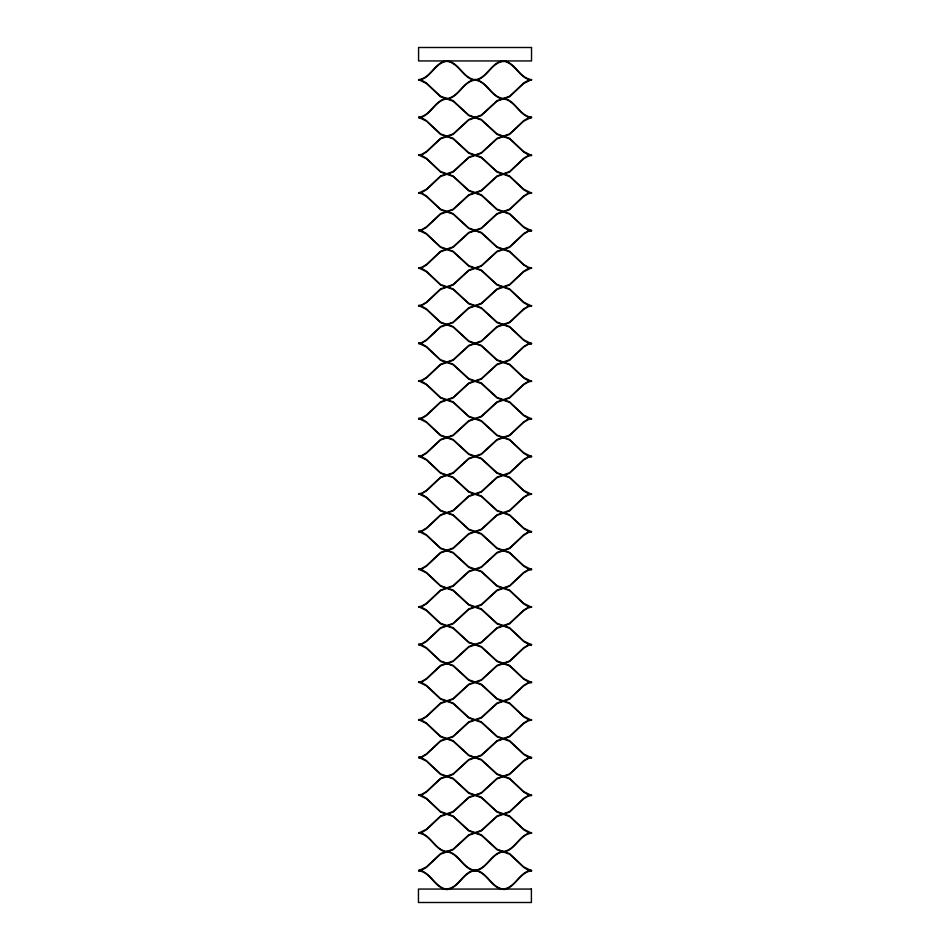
<?xml version="1.0" encoding="UTF-8"?>
<svg xmlns="http://www.w3.org/2000/svg" width="950" height="950" viewBox="0 0 950 950"><rect width="100%" height="100%" fill="white"/><g stroke="black" fill="none" stroke-linecap="round" stroke-linejoin="round"><path stroke-width="1.43" d="M418.606 79.622L421.741 80.192L426.443 82.994L440.562 96.247L453.114 100.653L468.801 115.069L481.353 119.474L497.04 133.891L509.592 138.296L523.699 151.561L531.549 155.456L528.414 154.898L523.699 152.095L509.592 138.843L497.04 134.437L481.353 120.009L468.801 115.615L453.114 101.187L440.562 96.781L426.443 83.529L418.606 79.622C430.777 78.304 434.673 62.13 446.844 60.8C458.482 62.189 462.484 76.641 473.504 79.479C487.231 79.527 491.162 98.551 504.878 98.598C515.909 101.436 519.899 115.888 531.549 117.278L523.699 121.173L509.592 134.437L497.04 138.843L481.353 153.259L468.801 157.664L453.114 172.081L440.562 176.486L426.443 189.751L421.741 192.541L418.606 193.111L426.443 189.204L440.562 175.952L453.114 171.546L468.801 157.13L481.353 152.724L497.04 138.296L509.592 133.891L523.699 120.638L528.414 117.847L531.549 117.278M418.606 80.168C430.777 78.838 434.673 62.664 446.844 61.346C458.482 62.724 462.484 77.176 473.504 80.026C487.231 80.073 491.162 99.085 504.878 99.133C515.909 101.971 519.899 116.434 531.549 117.812M418.606 155.456L421.741 154.898L426.443 152.095L440.562 138.843L453.114 134.437L468.801 120.009L481.353 115.615L497.04 101.187L509.592 96.781L523.699 83.529L531.549 79.622L528.414 80.192L523.699 82.994L509.592 96.247L497.04 100.653L481.353 115.069L468.801 119.474L453.114 133.891L440.562 138.296L426.443 151.561L421.741 154.351L418.606 154.921L426.443 158.816L440.562 172.081L453.114 176.486L468.801 190.902L481.353 195.308L497.04 209.724L509.592 214.13L523.699 227.394L528.414 230.185L531.549 230.755L523.699 226.86L509.592 213.596L497.04 209.19L481.353 194.774L468.801 190.368L453.114 175.952L440.562 171.546L426.443 158.282L421.741 155.491L418.606 154.921M418.606 117.278L421.741 117.847L426.443 120.638L440.562 133.891L453.114 138.296L468.801 152.724L481.353 157.13L497.04 171.546L509.592 175.952L523.699 189.204L531.549 193.111L528.414 192.541L523.699 189.751L509.592 176.486L497.04 172.081L481.353 157.664L468.801 153.259L453.114 138.843L440.562 134.437L426.443 121.173L418.606 117.278C431.241 115.864 435.183 98.337 448.412 98.313C459.871 95.332 463.98 79.622 476.639 79.479C488.086 76.701 492.231 60.396 504.878 60.943C515.909 63.792 519.899 78.244 531.549 79.622M418.606 117.812C431.241 116.411 435.183 98.871 448.412 98.847C459.871 95.867 463.98 80.168 476.639 80.026C488.086 77.235 492.231 60.943 504.878 61.489C515.909 64.327 519.899 78.779 531.549 80.168M531.549 154.921L528.414 155.491L523.699 158.282L509.592 171.546L497.04 175.952L481.353 190.368L468.801 194.774L453.114 209.19L440.562 213.596L426.443 226.86L421.741 229.651L418.606 230.221L426.443 234.116L440.562 247.38L453.114 251.786L468.801 266.202L481.353 270.608L497.04 285.024L509.592 289.429L523.699 302.694L528.414 305.484L531.549 306.054L523.699 302.147L509.592 288.895L497.04 284.489L481.353 270.073L468.801 265.668L453.114 251.239L440.562 246.846L426.443 233.581L421.741 230.791L418.606 230.221M531.549 155.456L528.414 156.026L523.699 158.816L509.592 172.081L497.04 176.486L481.353 190.902L468.801 195.308L453.114 209.724L440.562 214.13L426.443 227.394L421.741 230.185L418.606 230.755M531.549 192.565L528.414 193.135L523.699 195.938L509.592 209.19L497.04 213.596L481.353 228.012L468.801 232.417L453.114 246.846L440.562 251.239L426.443 264.504L421.741 267.294L418.606 267.864L426.443 271.771L440.562 285.024L453.114 289.429L468.801 303.846L481.353 308.251L497.04 322.668L509.592 327.073L523.699 340.338L528.414 343.128L531.549 343.698L523.699 339.803L509.592 326.539L497.04 322.133L481.353 307.717L468.801 303.311L453.114 288.895L440.562 284.489L426.443 271.225L421.741 268.434L418.606 267.864M531.549 193.111L528.414 193.681L523.699 196.472L509.592 209.724L497.04 214.13L481.353 228.558L468.801 232.952L453.114 247.38L440.562 251.786L426.443 265.038L421.741 267.841L418.606 268.399M531.549 230.221L528.414 230.791L523.699 233.581L509.592 246.846L497.04 251.239L481.353 265.668L468.801 270.073L453.114 284.489L440.562 288.895L426.443 302.147L421.741 304.95L418.606 305.508L426.443 309.415L440.562 322.668L453.114 327.073L468.801 341.501L481.353 345.907L497.04 360.323L509.592 364.729L523.699 377.981L528.414 380.784L531.549 381.342L523.699 377.447L509.592 364.183L497.04 359.789L481.353 345.361L468.801 340.955L453.114 326.539L440.562 322.133L426.443 308.881L421.741 306.078L418.606 305.508M531.549 230.755L528.414 231.325L523.699 234.116L509.592 247.38L497.04 251.786L481.353 266.202L468.801 270.608L453.114 285.024L440.562 289.429L426.443 302.694L421.741 305.484L418.606 306.054M418.606 343.698L421.741 343.128L426.443 340.338L440.562 327.073L453.114 322.668L468.801 308.251L481.353 303.846L497.04 289.429L509.592 285.024L523.699 271.771L531.549 267.864L528.414 268.434L523.699 271.225L509.592 284.489L497.04 288.895L481.353 303.311L468.801 307.717L453.114 322.133L440.562 326.539L426.443 339.803L421.741 342.594L418.606 343.164L426.443 347.059L440.562 360.323L453.114 364.729L468.801 379.145L481.353 383.551L497.04 397.967L509.592 402.372L523.699 415.637L528.414 418.428L531.549 418.997L523.699 415.091L509.592 401.838L497.04 397.433L481.353 383.016L468.801 378.611L453.114 364.183L440.562 359.789L426.443 346.524L421.741 343.734L418.606 343.164M531.549 305.508L528.414 306.078L523.699 308.881L509.592 322.133L497.04 326.539L481.353 340.955L468.801 345.361L453.114 359.789L440.562 364.183L426.443 377.447L421.741 380.238L418.606 380.808L426.443 384.714L440.562 397.967L453.114 402.372L468.801 416.789L481.353 421.194L497.04 435.611L509.592 440.016L523.699 453.281L528.414 456.071L531.549 456.641L523.699 452.746L509.592 439.482L497.04 435.076L481.353 420.66L468.801 416.254L453.114 401.838L440.562 397.433L426.443 384.168L421.741 381.378L418.606 380.808M531.549 306.054L528.414 306.624L523.699 309.415L509.592 322.668L497.04 327.073L481.353 341.501L468.801 345.907L453.114 360.323L440.562 364.729L426.443 377.981L421.741 380.784L418.606 381.342M531.549 343.164L528.414 343.734L523.699 346.524L509.592 359.789L497.04 364.183L481.353 378.611L468.801 383.016L453.114 397.433L440.562 401.838L426.443 415.091L421.741 417.893L418.606 418.451L426.443 422.358L440.562 435.611L453.114 440.016L468.801 454.444L481.353 458.85L497.04 473.266L509.592 477.672L523.699 490.924L528.414 493.727L531.549 494.285L523.699 490.39L509.592 477.126L497.04 472.732L481.353 458.304L468.801 453.898L453.114 439.482L440.562 435.076L426.443 421.824L421.741 419.021L418.606 418.451M531.549 343.698L528.414 344.268L523.699 347.059L509.592 360.323L497.04 364.729L481.353 379.145L468.801 383.551L453.114 397.967L440.562 402.372L426.443 415.637L421.741 418.428L418.606 418.997M531.549 380.808L528.414 381.378L523.699 384.168L509.592 397.433L497.04 401.838L481.353 416.254L468.801 420.66L453.114 435.076L440.562 439.482L426.443 452.746L421.741 455.537L418.606 456.107L426.443 460.002L440.562 473.266L453.114 477.672L468.801 492.088L481.353 496.494L497.04 510.91L509.592 515.316L523.699 528.58L528.414 531.371L531.549 531.941L523.699 528.034L509.592 514.781L497.04 510.376L481.353 495.959L468.801 491.554L453.114 477.126L440.562 472.732L426.443 459.468L421.741 456.677L418.606 456.107M531.549 381.342L528.414 381.912L523.699 384.714L509.592 397.967L497.04 402.372L481.353 416.789L468.801 421.194L453.114 435.611L440.562 440.016L426.443 453.281L421.741 456.071L418.606 456.641M531.549 418.451L528.414 419.021L523.699 421.824L509.592 435.076L497.04 439.482L481.353 453.898L468.801 458.304L453.114 472.732L440.562 477.126L426.443 490.39L421.741 493.181L418.606 493.751L426.443 497.657L440.562 510.91L453.114 515.316L468.801 529.732L481.353 534.138L497.04 548.566L509.592 552.959L523.699 566.224L528.414 569.014L531.549 569.584L523.699 565.689L509.592 552.425L497.04 548.019L481.353 533.603L468.801 529.197L453.114 514.781L440.562 510.376L426.443 497.111L421.741 494.321L418.606 493.751M531.549 418.997L528.414 419.567L523.699 422.358L509.592 435.611L497.04 440.016L481.353 454.444L468.801 458.85L453.114 473.266L440.562 477.672L426.443 490.924L421.741 493.727L418.606 494.285M531.549 456.107L528.414 456.677L523.699 459.468L509.592 472.732L497.04 477.126L481.353 491.554L468.801 495.959L453.114 510.376L440.562 514.781L426.443 528.034L421.741 530.836L418.606 531.394L426.443 535.301L440.562 548.566L453.114 552.959L468.801 567.388L481.353 571.793L497.04 586.209L509.592 590.615L523.699 603.867L528.414 606.67L531.549 607.228L523.699 603.333L509.592 590.069L497.04 585.675L481.353 571.247L468.801 566.841L453.114 552.425L440.562 548.019L426.443 534.767L421.741 531.964L418.606 531.394M531.549 456.641L528.414 457.211L523.699 460.002L509.592 473.266L497.04 477.672L481.353 492.088L468.801 496.494L453.114 510.91L440.562 515.316L426.443 528.58L421.741 531.371L418.606 531.941M531.549 493.751L528.414 494.321L523.699 497.111L509.592 510.376L497.04 514.781L481.353 529.197L468.801 533.603L453.114 548.019L440.562 552.425L426.443 565.689L421.741 568.48L418.606 569.05L426.443 572.945L440.562 586.209L453.114 590.615L468.801 605.031L481.353 609.437L497.04 623.853L509.592 628.259L523.699 641.523L528.414 644.314L531.549 644.884L523.699 640.977L509.592 627.724L497.04 623.319L481.353 608.903L468.801 604.497L453.114 590.069L440.562 585.675L426.443 572.411L421.741 569.62L418.606 569.05M531.549 494.285L528.414 494.855L523.699 497.657L509.592 510.91L497.04 515.316L481.353 529.732L468.801 534.138L453.114 548.566L440.562 552.959L426.443 566.224L421.741 569.014L418.606 569.584M531.549 531.394L528.414 531.964L523.699 534.767L509.592 548.019L497.04 552.425L481.353 566.841L468.801 571.247L453.114 585.675L440.562 590.069L426.443 603.333L421.741 606.124L418.606 606.694L426.443 610.601L440.562 623.853L453.114 628.259L468.801 642.675L481.353 647.081L497.04 661.509L509.592 665.903L523.699 679.167L528.414 681.957L531.549 682.528L523.699 678.633L509.592 665.368L497.04 660.962L481.353 646.546L468.801 642.141L453.114 627.724L440.562 623.319L426.443 610.054L421.741 607.264L418.606 606.694M531.549 531.941L528.414 532.511L523.699 535.301L509.592 548.566L497.04 552.959L481.353 567.388L468.801 571.793L453.114 586.209L440.562 590.615L426.443 603.867L421.741 606.67L418.606 607.228M531.549 569.05L528.414 569.62L523.699 572.411L509.592 585.675L497.04 590.069L481.353 604.497L468.801 608.903L453.114 623.319L440.562 627.724L426.443 640.977L421.741 643.779L418.606 644.349L426.443 648.244L440.562 661.509L453.114 665.903L468.801 680.331L481.353 684.736L497.04 699.153L509.592 703.558L523.699 716.811L528.414 719.613L531.549 720.171L523.699 716.276L509.592 703.012L497.04 698.618L481.353 684.19L468.801 679.784L453.114 665.368L440.562 660.962L426.443 647.71L421.741 644.908L418.606 644.349M531.549 569.584L528.414 570.154L523.699 572.945L509.592 586.209L497.04 590.615L481.353 605.031L468.801 609.437L453.114 623.853L440.562 628.259L426.443 641.523L421.741 644.314L418.606 644.884M531.549 606.694L528.414 607.264L523.699 610.054L509.592 623.319L497.04 627.724L481.353 642.141L468.801 646.546L453.114 660.962L440.562 665.368L426.443 678.633L421.741 681.423L418.606 681.993L426.443 685.888L440.562 699.153L453.114 703.558L468.801 717.974L481.353 722.38L497.04 736.796L509.592 741.202L523.699 754.466L528.414 757.257L531.549 757.827L523.699 753.92L509.592 740.668L497.04 736.262L481.353 721.846L468.801 717.44L453.114 703.012L440.562 698.618L426.443 685.354L421.741 682.563L418.606 681.993M531.549 607.228L528.414 607.798L523.699 610.601L509.592 623.853L497.04 628.259L481.353 642.675L468.801 647.081L453.114 661.509L440.562 665.903L426.443 679.167L421.741 681.957L418.606 682.528M531.549 644.349L528.414 644.908L523.699 647.71L509.592 660.962L497.04 665.368L481.353 679.784L468.801 684.19L453.114 698.618L440.562 703.012L426.443 716.276L421.741 719.067L418.606 719.637L426.443 723.544L440.562 736.796L453.114 741.202L468.801 755.618L481.353 760.024L497.04 774.452L509.592 778.846L523.699 792.11L528.414 794.901L531.549 795.471L523.699 791.576L509.592 778.311L497.04 773.906L481.353 759.489L468.801 755.084L453.114 740.668L440.562 736.262L426.443 722.998L421.741 720.207L418.606 719.637M531.549 644.884L528.414 645.454L523.699 648.244L509.592 661.509L497.04 665.903L481.353 680.331L468.801 684.736L453.114 699.153L440.562 703.558L426.443 716.811L421.741 719.613L418.606 720.171M531.549 681.993L528.414 682.563L523.699 685.354L509.592 698.618L497.04 703.012L481.353 717.44L468.801 721.846L453.114 736.262L440.562 740.668L426.443 753.92L421.741 756.722L418.606 757.293L426.443 761.188L440.562 774.452L453.114 778.846L468.801 793.274L481.353 797.679L497.04 812.096L509.592 816.501L523.699 829.754L528.414 832.556L531.549 833.126L523.699 829.219L509.592 815.955L497.04 811.561L481.353 797.133L468.801 792.727L453.114 778.311L440.562 773.906L426.443 760.653L421.741 757.851L418.606 757.293M531.549 682.528L528.414 683.097L523.699 685.888L509.592 699.153L497.04 703.558L481.353 717.974L468.801 722.38L453.114 736.796L440.562 741.202L426.443 754.466L421.741 757.257L418.606 757.827M531.549 719.637L528.414 720.207L523.699 722.998L509.592 736.262L497.04 740.668L481.353 755.084L468.801 759.489L453.114 773.906L440.562 778.311L426.443 791.576L421.741 794.366L418.606 794.936L426.443 798.831L440.562 812.096L453.114 816.501L468.801 830.918L481.353 835.323L497.04 849.739L509.592 854.145L523.699 867.409L528.414 870.2L531.549 870.77L523.699 866.863L509.592 853.611L497.04 849.205L481.353 834.789L468.801 830.383L453.114 815.955L440.562 811.561L426.443 798.297L421.741 795.506L418.606 794.936M531.549 720.171L528.414 720.741L523.699 723.544L509.592 736.796L497.04 741.202L481.353 755.618L468.801 760.024L453.114 774.452L440.562 778.846L426.443 792.11L421.741 794.901L418.606 795.471M531.549 757.293L528.414 757.851L523.699 760.653L509.592 773.906L497.04 778.311L481.353 792.727L468.801 797.133L453.114 811.561L440.562 815.955L426.443 829.219L418.606 833.126C431.241 834.528 435.183 852.055 448.412 852.091C459.871 855.059 463.98 870.77 476.639 870.913C488.086 873.691 492.231 889.996 504.878 889.449C515.909 886.611 519.899 872.148 531.549 870.77M531.549 757.827L528.414 758.397L523.699 761.188L509.592 774.452L497.04 778.846L481.353 793.274L468.801 797.679L453.114 812.096L440.562 816.501L426.443 829.754L421.741 832.556L418.606 833.126M531.549 794.936L528.414 795.506L523.699 798.297L509.592 811.561L497.04 815.955L481.353 830.383L468.801 834.789L453.114 849.205L440.562 853.611L426.443 866.863L418.606 870.77C430.777 872.1 434.673 888.262 446.844 889.592C458.482 888.214 462.484 873.751 473.504 870.913C487.231 870.865 491.162 851.853 504.878 851.806C515.909 848.956 519.899 834.504 531.549 833.126M531.549 795.471L528.414 796.041L523.699 798.831L509.592 812.096L497.04 816.501L481.353 830.918L468.801 835.323L453.114 849.739L440.562 854.145L426.443 867.409L421.741 870.2L418.606 870.77M531.549 832.58C518.914 833.993 514.959 851.521 501.742 851.544C490.283 854.525 486.174 870.236 473.504 870.378C462.056 873.157 457.924 889.461 445.277 888.915C434.245 886.065 430.255 871.613 418.606 870.236M531.549 870.236C519.377 871.554 515.482 887.727 503.31 889.057C491.661 887.668 487.671 873.216 476.639 870.378C462.923 870.331 458.992 851.307 445.277 851.259C434.245 848.421 430.255 833.969 418.606 832.58M418.606 192.565L421.741 193.135L426.443 195.938L440.562 209.19L453.114 213.596L468.801 228.012L481.353 232.417L497.04 246.846L509.592 251.239L523.699 264.504L528.414 267.294L531.549 267.864M418.606 193.111L421.741 193.681L426.443 196.472L440.562 209.724L453.114 214.13L468.801 228.558L481.353 232.952L497.04 247.38L509.592 251.786L523.699 265.038L528.414 267.841L531.549 268.399M531.525 47.5L418.582 47.5L418.582 60.943L531.525 60.943L531.525 47.5M531.394 889.057L418.451 889.057L418.451 902.5L531.394 902.5L531.394 889.057"/></g></svg>
